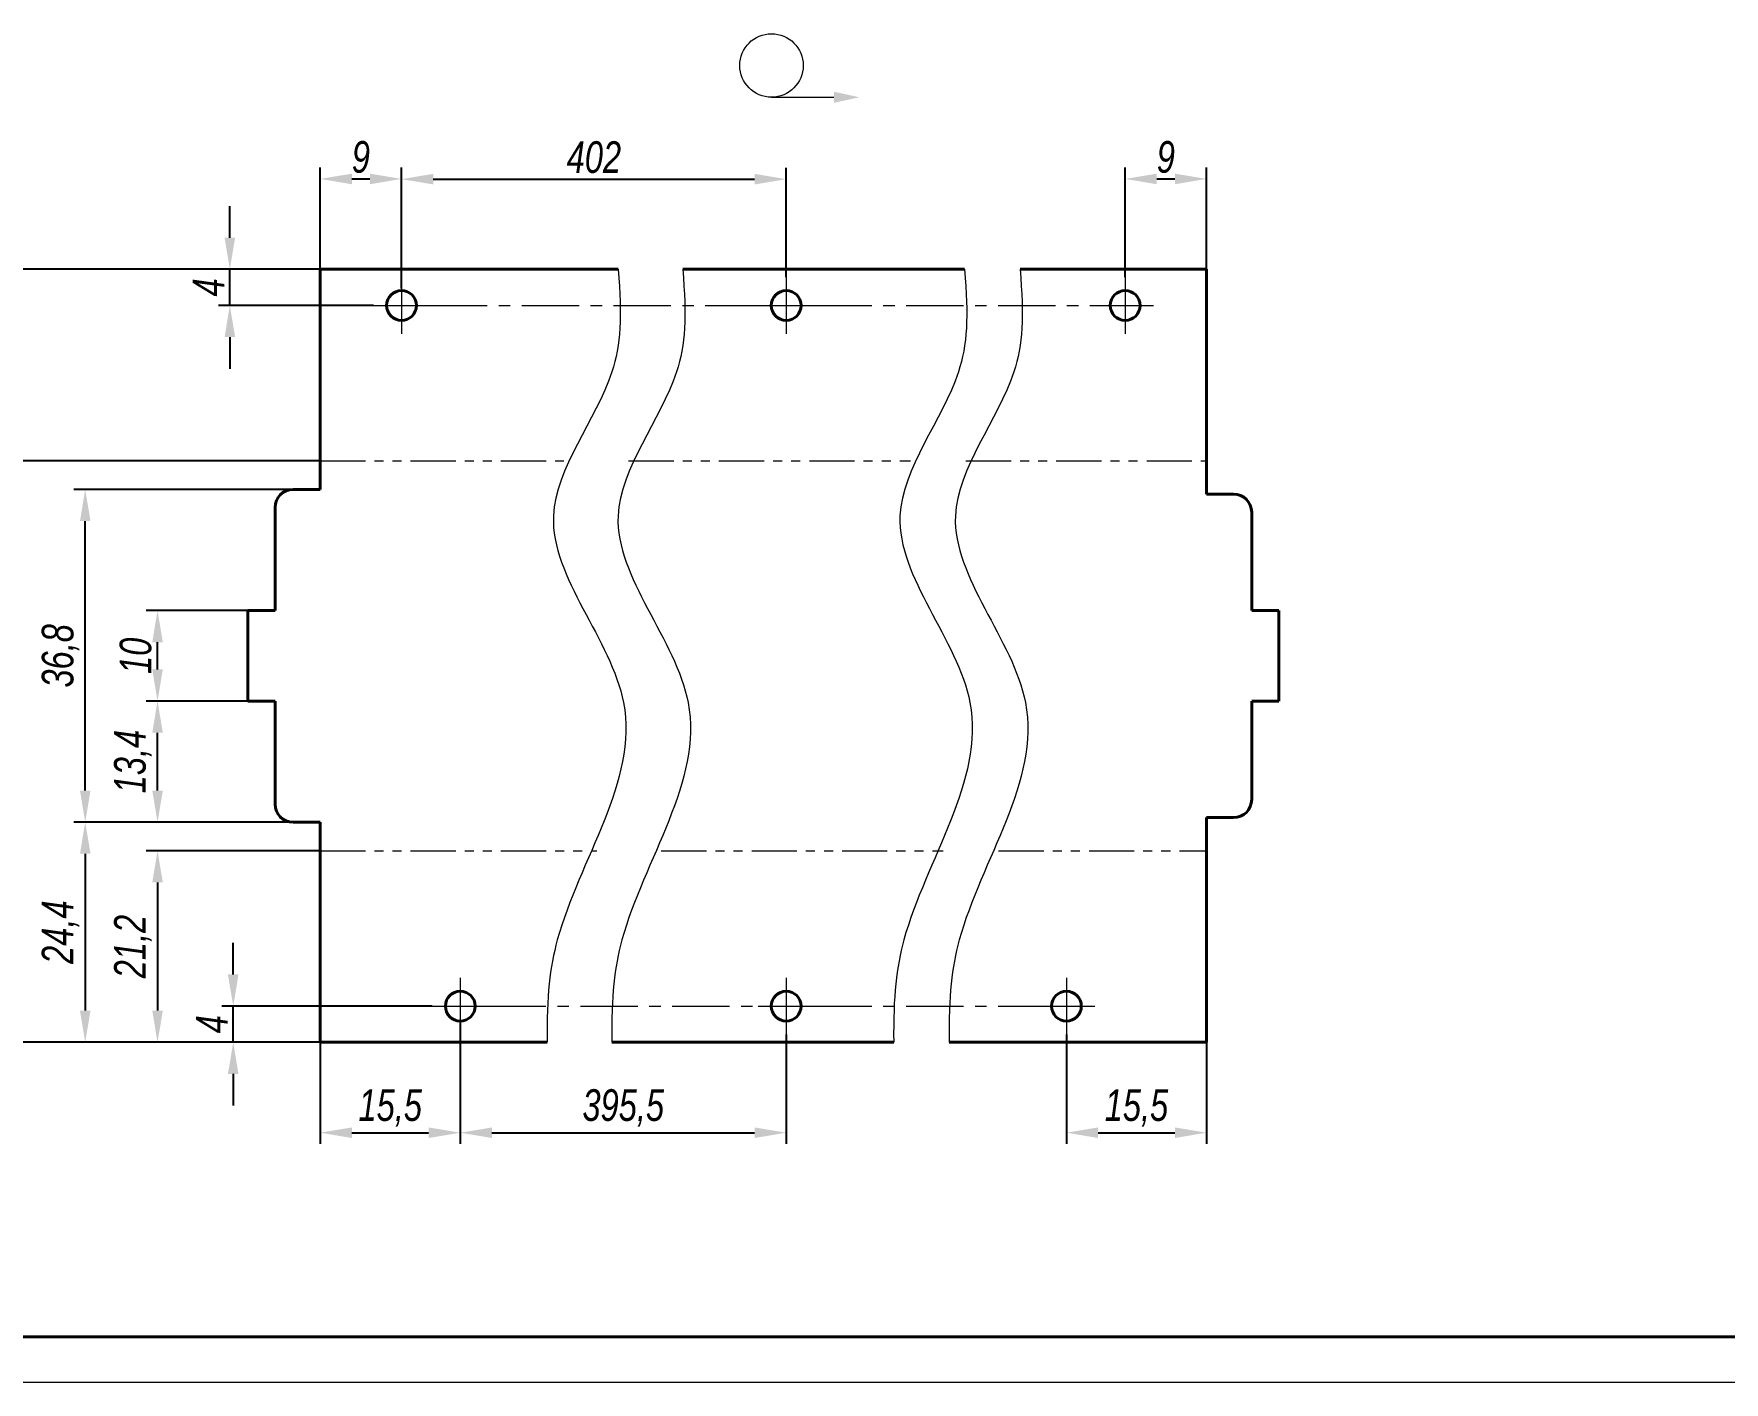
# Model space of a CAD drawing. Header units: millimetres. Extents: x 12064 to 35004, y -6103 to -2658.
# Drawn here: x 27761.9 to 27948.9, y -3132.2 to -2983.1 of the extents above; entities that cross this region are included whole.
import ezdxf

# ---------------------------------------------------------------- set-up
doc = ezdxf.new("R2010")
doc.units = ezdxf.units.MM
doc.linetypes.add('LT_03', pattern=[20.32, 12.7, -2.54, 2.54, -2.54])
doc.linetypes.add('LT_04', pattern=[20, 10, -2, 2, -2, 2, -2])
for name, color, linetype, lineweight in [('Layer_04', 5, 'LT_04', 13), ('Layer_05', 7, 'Continuous', 40), ('Layer_06', 6, 'Continuous', 13), ('Layer_07', 7, 'Continuous', 40), ('Layer_10', 1, 'Continuous', 15), ('Layer_11', 6, 'Continuous', 15), ('Layer_12', 1, 'LT_03', 15)]:
    doc.layers.add(name, color=color, linetype=linetype, lineweight=lineweight)
doc.styles.add('Style_01', font='ARIALNI.TTF', dxfattribs={"width": 0.9, "height": 3.5})
doc.dimstyles.new('DimStyle_01', dxfattribs={"dimtxt": 3.5, "dimasz": 3.5, "dimexe": 1.25, "dimexo": 0, "dimtad": 1, "dimdec": 1, "dimtxsty": 'Style_01', "dimcen": 2.5, "dimazin": 3, "dimtfac": 1, "dimtdec": 1, "dimtmove": 0, "dimatfit": 3})

# ---------------------------------------------------------------- blocks, each defined once
blk = doc.blocks.new('*D825')
at = {"layer": 'Defpoints', "color": 0, "ltscale": 0.5}
for p in [(27793.6, -3073.46), (27775.6, -3094.64), (27793.6, -3094.64)]:
    blk.add_point(p, dxfattribs=at)
at = {"layer": 'Layer_10', "color": 0, "lineweight": -2, "ltscale": 0.5}
for p, q in [((27793.6, -3073.46), (27774.35, -3073.46)), ((27775.6, -3076.96), (27775.6, -3091.14)), ((27793.6, -3094.64), (27774.35, -3094.64))]:
    blk.add_line(p, q, dxfattribs=at)
at = {"layer": 'Layer_10', "color": 0, "ltscale": 0.5}
for points in [[(27775.02, -3076.96), (27776.19, -3076.96), (27775.6, -3073.46)], [(27775.02, -3091.14), (27776.19, -3091.14), (27775.6, -3094.64)]]:
    blk.add_solid(points, dxfattribs=at)
at = {"layer": 'Layer_10', "color": 0, "ltscale": 0.5, "insert": (27772.87, -3084.05), "char_height": 3.5, "attachment_point": 5, "rotation": 90, "style": 'Style_01'}
blk.add_mtext('21,2', dxfattribs=at)
blk = doc.blocks.new('*D826')
at = {"layer": 'Defpoints', "color": 0, "ltscale": 0.5}
for p in [(27759.6, -3030.31), (27793.6, -3030.31), (27793.6, -3094.64)]:
    blk.add_point(p, dxfattribs=at)
at = {"layer": 'Layer_10', "color": 0, "lineweight": -2, "ltscale": 0.5}
for p, q in [((27793.6, -3030.31), (27758.35, -3030.31)), ((27759.6, -3091.14), (27759.6, -3033.81)), ((27793.6, -3094.64), (27758.35, -3094.64))]:
    blk.add_line(p, q, dxfattribs=at)
at = {"layer": 'Layer_10', "color": 0, "ltscale": 0.5}
for points in [[(27759.02, -3033.81), (27760.19, -3033.81), (27759.6, -3030.31)], [(27759.02, -3091.14), (27760.19, -3091.14), (27759.6, -3094.64)]]:
    blk.add_solid(points, dxfattribs=at)
at = {"layer": 'Layer_10', "color": 0, "ltscale": 0.5, "insert": (27756.87, -3062.48), "char_height": 3.5, "attachment_point": 5, "rotation": 90, "style": 'Style_01'}
blk.add_mtext('64,3', dxfattribs=at)
blk = doc.blocks.new('*D827')
at = {"layer": 'Defpoints', "color": 0, "ltscale": 0.5}
for p in [(27793.6, -3009.13), (27751.6, -3094.64), (27793.6, -3094.64)]:
    blk.add_point(p, dxfattribs=at)
at = {"layer": 'Layer_10', "color": 0, "lineweight": -2, "ltscale": 0.5}
for p, q in [((27793.6, -3009.13), (27750.35, -3009.13)), ((27751.6, -3012.63), (27751.6, -3091.14)), ((27793.6, -3094.64), (27750.35, -3094.64))]:
    blk.add_line(p, q, dxfattribs=at)
at = {"layer": 'Layer_10', "color": 0, "ltscale": 0.5}
for points in [[(27751.02, -3012.63), (27752.19, -3012.63), (27751.6, -3009.13)], [(27751.02, -3091.14), (27752.19, -3091.14), (27751.6, -3094.64)]]:
    blk.add_solid(points, dxfattribs=at)
at = {"layer": 'Layer_10', "color": 0, "ltscale": 0.5, "insert": (27748.87, -3051.89), "char_height": 3.5, "attachment_point": 5, "rotation": 90, "style": 'Style_01'}
blk.add_mtext('85,5', dxfattribs=at)
blk = doc.blocks.new('*D829')
at = {"layer": 'Defpoints', "color": 0, "ltscale": 0.5}
for p in [(27783.6, -3009.13), (27793.6, -3009.13), (27799.48, -3013.13)]:
    blk.add_point(p, dxfattribs=at)
at = {"layer": 'Layer_10', "color": 0, "lineweight": -2, "ltscale": 0.5}
for p, q in [((27783.6, -3005.63), (27783.6, -3002.13)), ((27793.6, -3009.13), (27782.35, -3009.13)), ((27783.6, -3013.13), (27783.6, -3009.13)), ((27799.48, -3013.13), (27782.35, -3013.13)), ((27783.6, -3016.63), (27783.6, -3020.13))]:
    blk.add_line(p, q, dxfattribs=at)
at = {"layer": 'Layer_10', "color": 0, "ltscale": 0.5}
for points in [[(27783.02, -3005.63), (27784.19, -3005.63), (27783.6, -3009.13)], [(27783.02, -3016.63), (27784.19, -3016.63), (27783.6, -3013.13)]]:
    blk.add_solid(points, dxfattribs=at)
at = {"layer": 'Layer_10', "color": 0, "ltscale": 0.5, "insert": (27781.23, -3011.13), "char_height": 3.5, "attachment_point": 5, "rotation": 90, "style": 'Style_01'}
blk.add_mtext('4', dxfattribs=at)
blk = doc.blocks.new('*D830')
at = {"layer": 'Defpoints', "color": 0, "ltscale": 0.5}
for p in [(27802.6, -2999.13), (27793.6, -3009.13), (27802.6, -3010.01)]:
    blk.add_point(p, dxfattribs=at)
at = {"layer": 'Layer_10', "color": 0, "lineweight": -2, "ltscale": 0.5}
for p, q in [((27793.6, -3009.13), (27793.6, -2997.88)), ((27802.6, -3010.01), (27802.6, -2997.88)), ((27797.1, -2999.13), (27799.1, -2999.13))]:
    blk.add_line(p, q, dxfattribs=at)
at = {"layer": 'Layer_10', "color": 0, "ltscale": 0.5}
for points in [[(27797.1, -2998.55), (27797.1, -2999.72), (27793.6, -2999.13)], [(27799.1, -2998.55), (27799.1, -2999.72), (27802.6, -2999.13)]]:
    blk.add_solid(points, dxfattribs=at)
at = {"layer": 'Layer_10', "color": 0, "ltscale": 0.5, "insert": (27798.1, -2996.72), "char_height": 3.5, "attachment_point": 5, "style": 'Style_01'}
blk.add_mtext('9', dxfattribs=at)
blk = doc.blocks.new('*D831')
at = {"layer": 'Defpoints', "color": 0, "ltscale": 0.5}
for p in [(27793.6, -3094.64), (27809.1, -3093.77), (27809.1, -3104.64)]:
    blk.add_point(p, dxfattribs=at)
at = {"layer": 'Layer_10', "color": 0, "lineweight": -2, "ltscale": 0.5}
for p, q in [((27793.6, -3094.64), (27793.6, -3105.89)), ((27809.1, -3093.77), (27809.1, -3105.89)), ((27797.1, -3104.64), (27805.6, -3104.64))]:
    blk.add_line(p, q, dxfattribs=at)
at = {"layer": 'Layer_10', "color": 0, "ltscale": 0.5}
for points in [[(27797.1, -3104.06), (27797.1, -3105.23), (27793.6, -3104.64)], [(27805.6, -3104.06), (27805.6, -3105.23), (27809.1, -3104.64)]]:
    blk.add_solid(points, dxfattribs=at)
at = {"layer": 'Layer_10', "color": 0, "ltscale": 0.5, "insert": (27801.35, -3101.91), "char_height": 3.5, "attachment_point": 5, "style": 'Style_01'}
blk.add_mtext('15,5', dxfattribs=at)
blk = doc.blocks.new('*D832')
at = {"layer": 'Defpoints', "color": 0, "ltscale": 0.5}
for p in [(27845.16, -2999.16), (27845.16, -3010.01), (27802.6, -3011.27)]:
    blk.add_point(p, dxfattribs=at)
at = {"layer": 'Layer_10', "color": 0, "lineweight": -2, "ltscale": 0.5}
for p, q in [((27802.6, -3011.27), (27802.6, -2997.91)), ((27845.16, -3010.01), (27845.16, -2997.91)), ((27806.1, -2999.16), (27841.66, -2999.16))]:
    blk.add_line(p, q, dxfattribs=at)
at = {"layer": 'Layer_10', "color": 0, "ltscale": 0.5}
for points in [[(27806.1, -2998.57), (27806.1, -2999.74), (27802.6, -2999.16)], [(27841.66, -2998.57), (27841.66, -2999.74), (27845.16, -2999.16)]]:
    blk.add_solid(points, dxfattribs=at)
at = {"layer": 'Layer_10', "color": 0, "ltscale": 0.5, "insert": (27823.88, -2996.74), "char_height": 3.5, "attachment_point": 5, "style": 'Style_01'}
blk.add_mtext('402', dxfattribs=at)
blk = doc.blocks.new('*D833')
at = {"layer": 'Defpoints', "color": 0, "ltscale": 0.5}
for p in [(27891.66, -2999.13), (27882.66, -3010.01), (27891.66, -3010.01)]:
    blk.add_point(p, dxfattribs=at)
at = {"layer": 'Layer_10', "color": 0, "lineweight": -2, "ltscale": 0.5}
for p, q in [((27882.66, -3010.01), (27882.66, -2997.88)), ((27891.66, -3010.01), (27891.66, -2997.88)), ((27886.16, -2999.13), (27888.16, -2999.13))]:
    blk.add_line(p, q, dxfattribs=at)
at = {"layer": 'Layer_10', "color": 0, "ltscale": 0.5}
for points in [[(27886.16, -2998.55), (27886.16, -2999.72), (27882.66, -2999.13)], [(27888.16, -2998.55), (27888.16, -2999.72), (27891.66, -2999.13)]]:
    blk.add_solid(points, dxfattribs=at)
at = {"layer": 'Layer_10', "color": 0, "ltscale": 0.5, "insert": (27887.16, -2996.72), "char_height": 3.5, "attachment_point": 5, "style": 'Style_01'}
blk.add_mtext('9', dxfattribs=at)
blk = doc.blocks.new('*D834')
at = {"layer": 'Defpoints', "color": 0, "ltscale": 0.5}
for p in [(27809.1, -3092.29), (27845.16, -3093.77), (27845.16, -3104.64)]:
    blk.add_point(p, dxfattribs=at)
at = {"layer": 'Layer_10', "color": 0, "lineweight": -2, "ltscale": 0.5}
for p, q in [((27809.1, -3092.29), (27809.1, -3105.89)), ((27845.16, -3093.77), (27845.16, -3105.89)), ((27812.6, -3104.64), (27841.66, -3104.64))]:
    blk.add_line(p, q, dxfattribs=at)
at = {"layer": 'Layer_10', "color": 0, "ltscale": 0.5}
for points in [[(27812.6, -3104.06), (27812.6, -3105.23), (27809.1, -3104.64)], [(27841.66, -3104.06), (27841.66, -3105.23), (27845.16, -3104.64)]]:
    blk.add_solid(points, dxfattribs=at)
at = {"layer": 'Layer_10', "color": 0, "ltscale": 0.5, "insert": (27827.13, -3101.91), "char_height": 3.5, "attachment_point": 5, "style": 'Style_01'}
blk.add_mtext('395,5', dxfattribs=at)
blk = doc.blocks.new('*D835')
at = {"layer": 'Defpoints', "color": 0, "ltscale": 0.5}
for p in [(27876.16, -3093.77), (27891.66, -3093.77), (27891.66, -3104.64)]:
    blk.add_point(p, dxfattribs=at)
at = {"layer": 'Layer_10', "color": 0, "lineweight": -2, "ltscale": 0.5}
for p, q in [((27876.16, -3093.77), (27876.16, -3105.89)), ((27891.66, -3093.77), (27891.66, -3105.89)), ((27879.66, -3104.64), (27888.16, -3104.64))]:
    blk.add_line(p, q, dxfattribs=at)
at = {"layer": 'Layer_10', "color": 0, "ltscale": 0.5}
for points in [[(27879.66, -3104.06), (27879.66, -3105.23), (27876.16, -3104.64)], [(27888.16, -3104.06), (27888.16, -3105.23), (27891.66, -3104.64)]]:
    blk.add_solid(points, dxfattribs=at)
at = {"layer": 'Layer_10', "color": 0, "ltscale": 0.5, "insert": (27883.91, -3101.91), "char_height": 3.5, "attachment_point": 5, "style": 'Style_01'}
blk.add_mtext('15,5', dxfattribs=at)
blk = doc.blocks.new('*D836')
at = {"layer": 'Defpoints', "color": 0, "ltscale": 0.5}
for p in [(27783.98, -3090.64), (27805.98, -3090.64), (27793.6, -3094.64)]:
    blk.add_point(p, dxfattribs=at)
at = {"layer": 'Layer_10', "color": 0, "lineweight": -2, "ltscale": 0.5}
for p, q in [((27783.98, -3087.14), (27783.98, -3083.64)), ((27805.98, -3090.64), (27782.73, -3090.64)), ((27783.98, -3094.64), (27783.98, -3090.64)), ((27793.6, -3094.64), (27782.73, -3094.64)), ((27783.98, -3098.14), (27783.98, -3101.64))]:
    blk.add_line(p, q, dxfattribs=at)
at = {"layer": 'Layer_10', "color": 0, "ltscale": 0.5}
for points in [[(27783.39, -3087.14), (27784.56, -3087.14), (27783.98, -3090.64)], [(27783.39, -3098.14), (27784.56, -3098.14), (27783.98, -3094.64)]]:
    blk.add_solid(points, dxfattribs=at)
at = {"layer": 'Layer_10', "color": 0, "ltscale": 0.5, "insert": (27781.6, -3092.64), "char_height": 3.5, "attachment_point": 5, "rotation": 90, "style": 'Style_01'}
blk.add_mtext('4', dxfattribs=at)
blk = doc.blocks.new('*D936')
at = {"layer": 'Defpoints', "color": 0, "ltscale": 0.5}
for p in [(27793.6, -3070.29), (27767.6, -3094.64), (27779.98, -3094.64)]:
    blk.add_point(p, dxfattribs=at)
at = {"layer": 'Layer_10', "color": 0, "lineweight": -2, "ltscale": 0.5}
for p, q in [((27793.6, -3070.29), (27766.35, -3070.29)), ((27767.6, -3073.79), (27767.6, -3091.14)), ((27779.98, -3094.64), (27766.35, -3094.64))]:
    blk.add_line(p, q, dxfattribs=at)
at = {"layer": 'Layer_10', "color": 0, "ltscale": 0.5}
for points in [[(27767.02, -3073.79), (27768.19, -3073.79), (27767.6, -3070.29)], [(27767.02, -3091.14), (27768.19, -3091.14), (27767.6, -3094.64)]]:
    blk.add_solid(points, dxfattribs=at)
at = {"layer": 'Layer_10', "color": 0, "ltscale": 0.5, "insert": (27764.87, -3082.46), "char_height": 3.5, "attachment_point": 5, "rotation": 90, "style": 'Style_01'}
blk.add_mtext('24,4', dxfattribs=at)
blk = doc.blocks.new('*D937')
at = {"layer": 'Defpoints', "color": 0, "ltscale": 0.5}
for p in [(27767.6, -3033.49), (27793.6, -3033.49), (27792.1, -3070.29)]:
    blk.add_point(p, dxfattribs=at)
at = {"layer": 'Layer_10', "color": 0, "lineweight": -2, "ltscale": 0.5}
for p, q in [((27793.6, -3033.49), (27766.35, -3033.49)), ((27767.6, -3066.79), (27767.6, -3036.99)), ((27792.1, -3070.29), (27766.35, -3070.29))]:
    blk.add_line(p, q, dxfattribs=at)
at = {"layer": 'Layer_10', "color": 0, "ltscale": 0.5}
for points in [[(27767.02, -3036.99), (27768.19, -3036.99), (27767.6, -3033.49)], [(27767.02, -3066.79), (27768.19, -3066.79), (27767.6, -3070.29)]]:
    blk.add_solid(points, dxfattribs=at)
at = {"layer": 'Layer_10', "color": 0, "ltscale": 0.5, "insert": (27764.87, -3051.89), "char_height": 3.5, "attachment_point": 5, "rotation": 90, "style": 'Style_01'}
blk.add_mtext('36,8', dxfattribs=at)
blk = doc.blocks.new('*D938')
at = {"layer": 'Defpoints', "color": 0, "ltscale": 0.5}
for p in [(27775.6, -3056.89), (27788.6, -3056.89), (27793.6, -3070.29)]:
    blk.add_point(p, dxfattribs=at)
at = {"layer": 'Layer_10', "color": 0, "lineweight": -2, "ltscale": 0.5}
for p, q in [((27788.6, -3056.89), (27774.35, -3056.89)), ((27775.6, -3066.79), (27775.6, -3060.39)), ((27793.6, -3070.29), (27774.35, -3070.29))]:
    blk.add_line(p, q, dxfattribs=at)
at = {"layer": 'Layer_10', "color": 0, "ltscale": 0.5}
for points in [[(27775.02, -3060.39), (27776.19, -3060.39), (27775.6, -3056.89)], [(27775.02, -3066.79), (27776.19, -3066.79), (27775.6, -3070.29)]]:
    blk.add_solid(points, dxfattribs=at)
at = {"layer": 'Layer_10', "color": 0, "ltscale": 0.5, "insert": (27772.87, -3063.59), "char_height": 3.5, "attachment_point": 5, "rotation": 90, "style": 'Style_01'}
blk.add_mtext('13,4', dxfattribs=at)
blk = doc.blocks.new('*D939')
at = {"layer": 'Defpoints', "color": 0, "ltscale": 0.5}
for p in [(27775.6, -3046.89), (27785.6, -3046.89), (27785.6, -3056.89)]:
    blk.add_point(p, dxfattribs=at)
at = {"layer": 'Layer_10', "color": 0, "lineweight": -2, "ltscale": 0.5}
for p, q in [((27785.6, -3046.89), (27774.35, -3046.89)), ((27775.6, -3053.39), (27775.6, -3050.39)), ((27785.6, -3056.89), (27774.35, -3056.89))]:
    blk.add_line(p, q, dxfattribs=at)
at = {"layer": 'Layer_10', "color": 0, "ltscale": 0.5}
for points in [[(27775.02, -3050.39), (27776.19, -3050.39), (27775.6, -3046.89)], [(27775.02, -3053.39), (27776.19, -3053.39), (27775.6, -3056.89)]]:
    blk.add_solid(points, dxfattribs=at)
at = {"layer": 'Layer_10', "color": 0, "ltscale": 0.5, "insert": (27773.19, -3051.89), "char_height": 3.5, "attachment_point": 5, "rotation": 90, "style": 'Style_01'}
blk.add_mtext('10', dxfattribs=at)

msp = doc.modelspace()

# ---------------------------------------------------------------- linework, layer by layer
at = {"layer": 'Layer_04', "ltscale": 0.5}
for p, q in [((27793.6, -3030.31), (27820.57, -3030.31)), ((27827.72, -3030.31), (27858.91, -3030.31)), ((27865.04, -3030.31), (27891.66, -3030.31)), ((27793.6, -3073.46), (27824.19, -3073.46)), ((27831.34, -3073.46), (27862.53, -3073.46)), ((27868.66, -3073.46), (27891.66, -3073.46))]:
    msp.add_line(p, q, dxfattribs=at)
at = {"layer": 'Layer_05'}
for p, q in [((27793.6, -3033.49), (27793.6, -3009.13)), ((27826.56, -3009.13), (27793.6, -3009.13)), ((27864.9, -3009.13), (27833.71, -3009.13)), ((27891.66, -3009.13), (27871.03, -3009.13)), ((27891.66, -3009.13), (27891.66, -3033.99)), ((27790.6, -3033.49), (27793.6, -3033.49)), ((27891.66, -3033.99), (27894.66, -3033.99)), ((27788.6, -3046.89), (27788.6, -3035.49)), ((27896.66, -3035.99), (27896.66, -3046.89)), ((27785.6, -3056.89), (27785.6, -3046.89)), ((27785.6, -3046.89), (27788.6, -3046.89)), ((27896.66, -3046.89), (27899.66, -3046.89)), ((27899.66, -3056.89), (27899.66, -3046.89)), ((27788.6, -3056.89), (27785.6, -3056.89)), ((27788.6, -3068.29), (27788.6, -3056.89)), ((27899.66, -3056.89), (27896.66, -3056.89)), ((27896.66, -3056.89), (27896.66, -3067.79)), ((27793.6, -3070.29), (27790.6, -3070.29)), ((27793.6, -3094.64), (27793.6, -3070.29)), ((27894.66, -3069.79), (27891.66, -3069.79)), ((27891.66, -3069.79), (27891.66, -3094.64)), ((27818.71, -3094.64), (27793.6, -3094.64)), ((27857.05, -3094.64), (27825.86, -3094.64)), ((27891.66, -3094.64), (27863.19, -3094.64))]:
    msp.add_line(p, q, dxfattribs=at)
for centre in [(27802.6, -3013.13), (27845.16, -3013.13), (27882.66, -3013.13), (27809.1, -3090.64), (27845.16, -3090.64), (27876.16, -3090.64)]:
    msp.add_circle(centre, 1.65, dxfattribs=at)
for centre, start, end in [((27790.6, -3035.49), 90, 180), ((27894.66, -3035.99), 0, 90), ((27790.6, -3068.29), 180, 270), ((27894.66, -3067.79), 270, 0)]:
    msp.add_arc(centre, 2, start, end, dxfattribs=at)
at = {"layer": 'Layer_06'}
msp.add_line((27843.53, -2990.09), (27850.44, -2990.1), dxfattribs=at)
msp.add_circle((27843.53, -2986.58), 3.51, dxfattribs=at)
msp.add_solid([(27850.44, -2990.71), (27853.26, -2990.1), (27850.44, -2989.48)], dxfattribs=at)
at = {"layer": 'Layer_07', "linetype": 'Continuous'}
msp.add_line((27708, -3127.24), (28277, -3127.24), dxfattribs=at)
at = {"layer": 'Layer_11', "ltscale": 0.5}
msp.add_line((27688, -3132.24), (28282, -3132.24), dxfattribs=at)
for points in [[(27826.56, -3009.13), (27827, -3014.38), (27826.61, -3022.93), (27813.89, -3037.85), (27834.11, -3058.57), (27819.97, -3077.56), (27818.66, -3089.44), (27818.71, -3094.64)], [(27833.71, -3009.13), (27834.15, -3014.38), (27833.76, -3022.93), (27821.04, -3037.85), (27841.26, -3058.57), (27827.12, -3077.56), (27825.81, -3089.44), (27825.86, -3094.64)], [(27864.9, -3009.13), (27865.34, -3014.38), (27864.95, -3022.93), (27852.23, -3037.85), (27872.44, -3058.57), (27858.31, -3077.56), (27857, -3089.44), (27857.05, -3094.64)], [(27871.03, -3009.13), (27871.47, -3014.38), (27871.08, -3022.93), (27858.36, -3037.85), (27878.58, -3058.57), (27864.45, -3077.56), (27863.13, -3089.44), (27863.19, -3094.64)]]:
    msp.add_open_spline(points, degree=3, knots=[20.501526, 20.501526, 20.501526, 20.501526, 30.166505, 47.350177, 69.414024, 96.667817, 106.124534, 106.124534, 106.124534, 106.124534], dxfattribs=at)
at = {"layer": 'Layer_12', "ltscale": 0.5}
for p, q in [((27802.6, -3010.01), (27802.6, -3016.26)), ((27845.16, -3010.01), (27845.16, -3016.26)), ((27882.66, -3010.01), (27882.66, -3016.26)), ((27799.48, -3013.13), (27805.73, -3013.13)), ((27805.73, -3013.13), (27842.04, -3013.13)), ((27842.04, -3013.13), (27848.28, -3013.13)), ((27848.28, -3013.13), (27879.54, -3013.13)), ((27879.54, -3013.13), (27885.79, -3013.13)), ((27809.1, -3087.52), (27809.1, -3093.77)), ((27845.16, -3087.52), (27845.16, -3093.77)), ((27876.16, -3087.52), (27876.16, -3093.77)), ((27805.98, -3090.64), (27812.23, -3090.64)), ((27812.23, -3090.64), (27842.04, -3090.64)), ((27842.04, -3090.64), (27848.28, -3090.64)), ((27848.28, -3090.64), (27873.04, -3090.64)), ((27873.04, -3090.64), (27879.29, -3090.64))]:
    msp.add_line(p, q, dxfattribs=at)

# ---------------------------------------------------------------- dimensions: what is measured, and where the dimension line sits
at = {"layer": 'Layer_10', "ltscale": 0.5}
for base, p1, p2, picture, middle in [((27802.6, -2999.13), (27793.6, -3009.13), (27802.6, -3010.01), '*D830', (27798.1, -2996.72)), ((27891.66, -2999.13), (27882.66, -3010.01), (27891.66, -3010.01), '*D833', (27887.16, -2996.72)), ((27809.1, -3104.64), (27793.6, -3094.64), (27809.1, -3093.77), '*D831', (27801.35, -3101.91)), ((27891.66, -3104.64), (27876.16, -3093.77), (27891.66, -3093.77), '*D835', (27883.91, -3101.91))]:
    dim = msp.add_linear_dim(base=base, p1=p1, p2=p2, dimstyle='DimStyle_01', dxfattribs=at)
    dim.commit()
    dim.dimension.update_dxf_attribs({"geometry": picture, "text_midpoint": middle})
for base, p1, p2, text, picture, middle in [((27845.16, -2999.16), (27802.6, -3011.27), (27845.16, -3010.01), '402', '*D832', (27823.88, -2996.74)), ((27845.16, -3104.64), (27809.1, -3092.29), (27845.16, -3093.77), '395,5', '*D834', (27827.13, -3101.91))]:
    dim = msp.add_linear_dim(base=base, p1=p1, p2=p2, text=text, dimstyle='DimStyle_01', dxfattribs=at)
    dim.commit()
    dim.dimension.update_dxf_attribs({"geometry": picture, "text_midpoint": middle})
for base, p1, p2, picture, middle in [((27783.6, -3009.13), (27799.48, -3013.13), (27793.6, -3009.13), '*D829', (27781.23, -3011.13)), ((27751.6, -3094.64), (27793.6, -3009.13), (27793.6, -3094.64), '*D827', (27748.87, -3051.89)), ((27759.6, -3030.31), (27793.6, -3094.64), (27793.6, -3030.31), '*D826', (27756.87, -3062.48)), ((27767.6, -3033.49), (27792.1, -3070.29), (27793.6, -3033.49), '*D937', (27764.87, -3051.89)), ((27775.6, -3046.89), (27785.6, -3056.89), (27785.6, -3046.89), '*D939', (27773.19, -3051.89)), ((27775.6, -3056.89), (27793.6, -3070.29), (27788.6, -3056.89), '*D938', (27772.87, -3063.59)), ((27767.6028, -3094.6422), (27793.6028, -3070.2872), (27779.9778, -3094.6422), '*D936', (27764.8673, -3082.4647)), ((27775.6, -3094.64), (27793.6, -3073.46), (27793.6, -3094.64), '*D825', (27772.87, -3084.05)), ((27783.98, -3090.64), (27793.6, -3094.64), (27805.98, -3090.64), '*D836', (27781.6, -3092.64))]:
    dim = msp.add_linear_dim(base=base, p1=p1, p2=p2, angle=90, dimstyle='DimStyle_01', dxfattribs=at)
    dim.commit()
    dim.dimension.update_dxf_attribs({"geometry": picture, "text_midpoint": middle})

doc.saveas('drawing.dxf')
